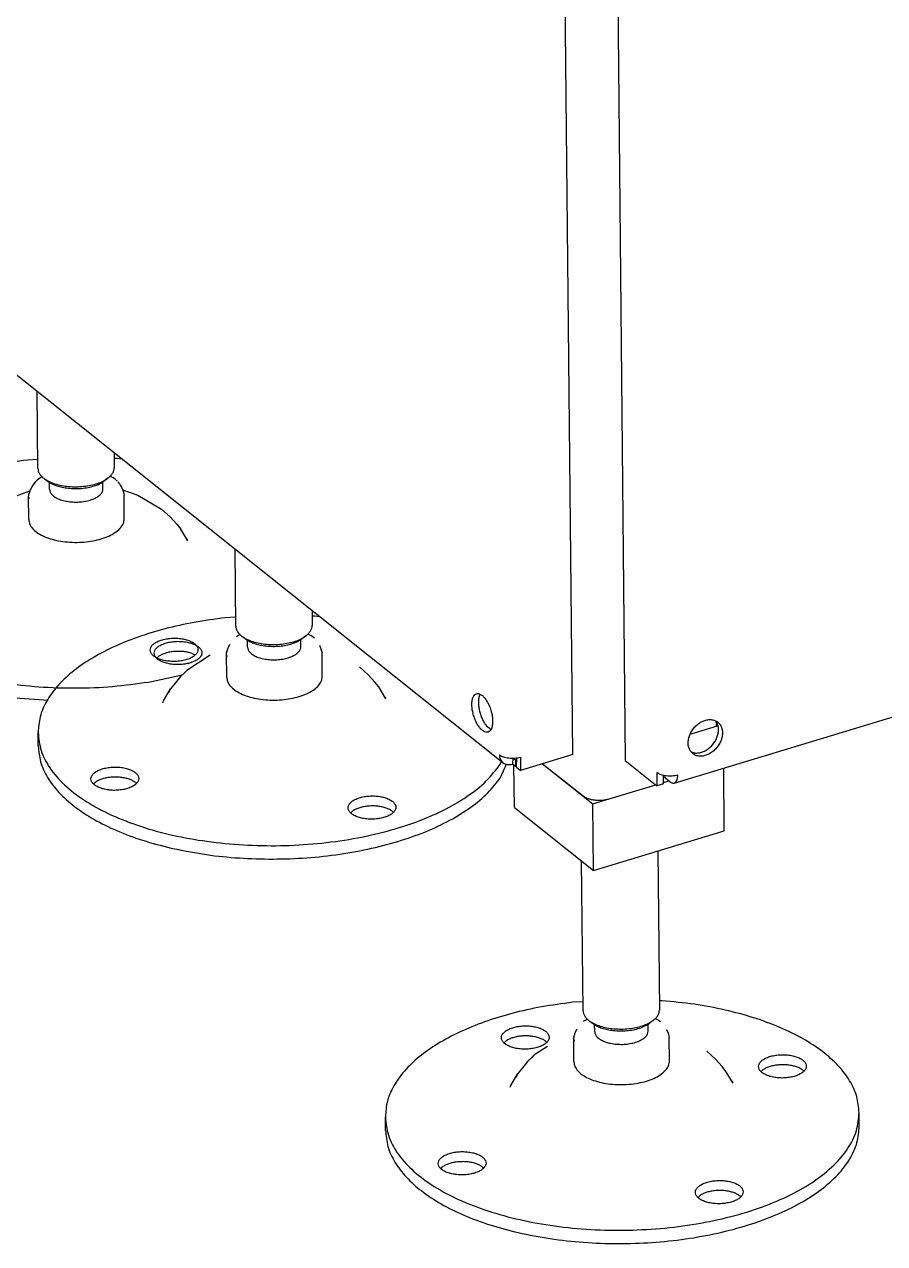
# Model space of a CAD drawing. Header units: millimetres. Extents: x -4653 to 8979, y -13943 to 4840.
# Drawn here: x 5122.1 to 5347.3, y -3174.5 to -2855.6 of the extents above; entities that cross this region are included whole.
import ezdxf

# ---------------------------------------------------------------- set-up
doc = ezdxf.new("R2010")
doc.units = ezdxf.units.MM

# ---------------------------------------------------------------- blocks, each defined once
blk = doc.blocks.new('MNT069000010000E_A_2_1_1_1__238', base_point=(5216.58, -3174.6))
at = {"color": 7, "linetype": 'Continuous'}
for p, q in [((5287.93, -3071.84), (5288.34, -3113.41)), ((5268.34, -3113.61), (5267.95, -3074.42)), ((5268.32, -3111.22), (5265.61, -3111.39)), ((5289.07, -3110.98), (5288.31, -3110.96)), ((5268.49, -3116.35), (5268.82, -3116.13)), ((5268.82, -3116.13), (5269.59, -3115.71)), ((5270.06, -3116.3), (5271.11, -3117.05)), ((5271.39, -3119.04), (5271.38, -3117.18)), ((5285.39, -3118.9), (5285.38, -3117.08)), ((5286.67, -3116.14), (5285.64, -3116.9)), ((5287.22, -3115.58), (5287.85, -3115.91)), ((5288, -3115.98), (5288.59, -3116.4)), ((5247.71, -3121.98), (5248.22, -3121.45)), ((5258.6, -3121.6), (5258.77, -3121.83)), ((5265.91, -3120.84), (5265.92, -3120.56)), ((5265.97, -3126.95), (5265.91, -3120.84)), ((5265.94, -3120.35), (5266.17, -3119.76)), ((5266.17, -3119.76), (5266.23, -3119.54)), ((5266.23, -3119.54), (5266.36, -3119.22)), ((5266.36, -3119.22), (5266.49, -3118.89)), ((5266.49, -3118.89), (5266.56, -3118.74)), ((5290.22, -3118.51), (5290.63, -3119.49)), ((5290.63, -3119.49), (5290.82, -3120.15)), ((5290.82, -3120.15), (5290.91, -3120.59)), ((5290.97, -3126.71), (5290.91, -3120.59)), ((5259.03, -3122.9), (5255.88, -3124.92)), ((5303, -3126.27), (5300.71, -3124.2)), ((5253.9, -3126.76), (5252.51, -3128.52)), ((5254.92, -3125.78), (5253.9, -3126.76)), ((5255.52, -3125.16), (5254.92, -3125.78)), ((5255.88, -3124.92), (5255.52, -3125.16)), ((5304.75, -3128.19), (5303, -3126.27)), ((5249.44, -3133.12), (5251.26, -3130.01)), ((5252.51, -3128.52), (5251.26, -3130.01)), ((5305.74, -3129.47), (5304.75, -3128.19)), ((5307.62, -3132.55), (5305.74, -3129.47)), ((5315, -3129.52), (5315.51, -3128.99)), ((5325.89, -3129.14), (5326.06, -3129.37)), ((5307.49, -3132.38), (5307.4, -3132.09)), ((5340.64, -3143.69), (5340.61, -3140.19)), ((5216.65, -3144.91), (5216.61, -3141.42)), ((5231.18, -3154.87), (5231.69, -3154.33)), ((5242.07, -3154.48), (5242.24, -3154.71)), ((5298.47, -3162.41), (5298.98, -3161.88)), ((5309.36, -3162.02), (5309.53, -3162.25))]:
    blk.add_line(p, q, dxfattribs=at)
for points in [[(5265.61, -3111.39), (5257.48, -3112.59), (5249.75, -3114.31), (5242.56, -3116.52), (5236.03, -3119.19), (5230.3, -3122.25), (5225.46, -3125.67), (5221.61, -3129.36), (5218.83, -3133.26), (5217.15, -3137.31), (5216.61, -3141.42)], [(5340.61, -3140.19), (5339.96, -3136), (5338.12, -3131.9), (5335.12, -3127.97), (5331.02, -3124.29), (5325.91, -3120.94), (5319.87, -3117.97), (5313.02, -3115.44), (5305.51, -3113.41), (5297.47, -3111.91), (5289.07, -3110.98)], [(5268.34, -3113.61), (5268.46, -3114.32), (5268.79, -3115.02), (5269.33, -3115.69), (5270.06, -3116.3)], [(5286.67, -3116.14), (5287.39, -3115.51), (5287.92, -3114.83), (5288.24, -3114.13), (5288.34, -3113.41)], [(5246.98, -3120.66), (5247.14, -3121.33), (5247.61, -3121.97), (5248.36, -3122.54), (5249.36, -3123.01), (5250.54, -3123.36), (5251.87, -3123.57), (5253.26, -3123.64), (5254.65, -3123.55), (5255.97, -3123.31), (5257.15, -3122.93), (5258.13, -3122.44), (5258.87, -3121.86), (5259.33, -3121.21), (5259.48, -3120.53), (5259.31, -3119.86), (5258.85, -3119.22), (5258.1, -3118.65), (5257.1, -3118.18), (5255.91, -3117.83), (5254.59, -3117.61), (5253.2, -3117.55), (5251.81, -3117.64), (5250.49, -3117.88), (5249.31, -3118.25), (5248.32, -3118.74), (5247.58, -3119.33), (5247.13, -3119.98), (5246.98, -3120.66)], [(5270.06, -3116.3), (5271.31, -3117.03), (5272.83, -3117.61), (5274.56, -3118.05), (5276.44, -3118.3), (5278.39, -3118.38), (5280.33, -3118.26), (5282.2, -3117.97), (5283.93, -3117.51), (5285.43, -3116.89), (5286.67, -3116.14)], [(5271.11, -3117.05), (5272.13, -3117.64), (5273.35, -3118.14), (5274.75, -3118.51), (5276.26, -3118.75)], [(5276.26, -3118.75), (5278.03, -3118.86), (5279.81, -3118.79), (5281.53, -3118.55), (5283.12, -3118.14), (5284.51, -3117.58), (5285.64, -3116.9)], [(5252.31, -3120.21), (5251.12, -3120.37), (5250.02, -3120.64), (5249.04, -3121), (5248.22, -3121.45)], [(5258.6, -3121.6), (5257.87, -3121.13), (5256.95, -3120.73), (5255.9, -3120.44), (5254.75, -3120.25), (5253.53, -3120.17), (5252.31, -3120.21)], [(5266.04, -3119.94), (5265.96, -3120.25), (5265.92, -3120.56)], [(5265.93, -3121.14), (5265.96, -3121.34), (5266, -3121.55)], [(5271.39, -3119.04), (5271.57, -3119.78), (5272.08, -3120.49), (5272.9, -3121.12), (5273.98, -3121.65), (5275.28, -3122.04), (5276.72, -3122.29)], [(5276.72, -3122.29), (5278.3, -3122.38), (5279.87, -3122.29), (5281.38, -3122.03), (5282.73, -3121.61), (5283.85, -3121.06), (5284.7, -3120.4), (5285.22, -3119.67), (5285.39, -3118.9)], [(5290.82, -3119.88), (5290.8, -3119.82), (5290.79, -3119.76)], [(5265.97, -3126.95), (5266.22, -3128.14), (5266.95, -3129.27), (5268.11, -3130.31), (5269.68, -3131.22), (5271.58, -3131.96), (5273.74, -3132.5), (5276.09, -3132.82), (5278.53, -3132.91), (5280.97, -3132.77), (5283.31, -3132.4), (5285.47, -3131.82), (5287.35, -3131.05), (5288.9, -3130.11), (5290.04, -3129.04), (5290.74, -3127.9), (5290.97, -3126.71)], [(5314.27, -3128.2), (5314.44, -3128.87), (5314.9, -3129.51), (5315.65, -3130.08), (5316.65, -3130.55), (5317.84, -3130.9), (5319.16, -3131.11), (5320.55, -3131.18), (5321.94, -3131.09), (5323.26, -3130.85), (5324.44, -3130.47), (5325.43, -3129.98), (5326.17, -3129.4), (5326.62, -3128.75), (5326.77, -3128.07), (5326.61, -3127.4), (5326.14, -3126.76), (5325.39, -3126.19), (5324.39, -3125.72), (5323.21, -3125.37), (5321.88, -3125.16), (5320.49, -3125.09), (5319.1, -3125.18), (5317.78, -3125.42), (5316.6, -3125.79), (5315.62, -3126.29), (5314.88, -3126.87), (5314.42, -3127.52), (5314.27, -3128.2)], [(5319.6, -3127.76), (5318.42, -3127.91), (5317.31, -3128.18), (5316.33, -3128.54), (5315.51, -3128.99)], [(5325.89, -3129.14), (5325.16, -3128.67), (5324.25, -3128.28), (5323.19, -3127.98), (5322.04, -3127.79), (5320.83, -3127.71), (5319.6, -3127.76)], [(5251.26, -3130.01), (5250.99, -3130.51), (5250.75, -3131.01)], [(5249.44, -3133.12), (5249.3, -3133.38), (5249.16, -3133.65)], [(5216.61, -3141.42), (5217.42, -3146.13), (5219.74, -3150.71), (5223.5, -3155.05), (5228.63, -3159.04), (5234.98, -3162.58), (5242.41, -3165.58), (5250.73, -3167.97), (5259.73, -3169.7), (5269.2, -3170.71), (5278.91, -3170.98), (5288.6, -3170.52), (5298.05, -3169.32), (5307.02, -3167.42), (5315.29, -3164.86), (5322.66, -3161.71), (5328.94, -3158.05), (5333.98, -3153.96), (5337.66, -3149.55), (5339.89, -3144.92), (5340.61, -3140.19)], [(5251.39, -3171.61), (5259.73, -3173.18), (5268.46, -3174.15), (5277.41, -3174.48), (5286.38, -3174.19), (5295.19, -3173.26), (5303.65, -3171.73), (5311.59, -3169.62), (5318.83, -3166.98), (5325.24, -3163.86), (5330.66, -3160.33), (5334.99, -3156.47), (5338.14, -3152.35), (5340.03, -3148.06), (5340.64, -3143.69)], [(5216.65, -3144.91), (5217.28, -3149.08), (5219.1, -3153.16), (5222.07, -3157.07), (5226.12, -3160.73), (5231.19, -3164.08), (5237.17, -3167.05), (5243.95, -3169.57), (5251.39, -3171.61)], [(5230.45, -3153.54), (5230.61, -3154.21), (5231.08, -3154.85), (5231.83, -3155.42), (5232.82, -3155.89), (5234.01, -3156.24), (5235.34, -3156.46), (5236.73, -3156.52), (5238.12, -3156.43), (5239.44, -3156.19), (5240.62, -3155.82), (5241.6, -3155.33), (5242.34, -3154.74), (5242.8, -3154.09), (5242.95, -3153.42), (5242.78, -3152.74), (5242.31, -3152.1), (5241.56, -3151.53), (5240.57, -3151.06), (5239.38, -3150.71), (5238.06, -3150.5), (5236.67, -3150.43), (5235.28, -3150.52), (5233.96, -3150.76), (5232.78, -3151.14), (5231.79, -3151.63), (5231.05, -3152.21), (5230.6, -3152.86), (5230.45, -3153.54)], [(5235.78, -3153.1), (5234.59, -3153.25), (5233.49, -3153.52), (5232.5, -3153.88), (5231.69, -3154.33)], [(5242.07, -3154.48), (5241.33, -3154.01), (5240.42, -3153.62), (5239.37, -3153.32), (5238.21, -3153.13), (5237, -3153.06), (5235.78, -3153.1)], [(5297.74, -3161.08), (5297.9, -3161.76), (5298.37, -3162.39), (5299.12, -3162.96), (5300.12, -3163.44), (5301.3, -3163.79), (5302.63, -3164), (5304.02, -3164.06), (5305.41, -3163.97), (5306.73, -3163.73), (5307.91, -3163.36), (5308.89, -3162.87), (5309.63, -3162.28), (5310.09, -3161.64), (5310.24, -3160.96), (5310.08, -3160.28), (5309.61, -3159.64), (5308.86, -3159.07), (5307.86, -3158.6), (5306.67, -3158.25), (5305.35, -3158.04), (5303.96, -3157.98), (5302.57, -3158.07), (5301.25, -3158.3), (5300.07, -3158.68), (5299.08, -3159.17), (5298.35, -3159.75), (5297.89, -3160.4), (5297.74, -3161.08)], [(5303.07, -3160.64), (5301.88, -3160.8), (5300.78, -3161.06), (5299.8, -3161.43), (5298.98, -3161.88)], [(5309.36, -3162.02), (5308.63, -3161.55), (5307.72, -3161.16), (5306.66, -3160.86), (5305.51, -3160.67), (5304.29, -3160.6), (5303.07, -3160.64)]]:
    blk.add_spline(points, degree=3, dxfattribs=at)
blk = doc.blocks.new('MNT069000010000E_A_2_1_1__239', base_point=(5125.7, -3074.03))
at = {"color": 7, "linetype": 'Continuous'}
for p, q in [((5177.46, -3013.04), (5177.26, -2992.88)), ((5197.42, -3008.93), (5197.46, -3012.84)), ((5177.43, -3010.65), (5174.72, -3010.82)), ((5198.18, -3010.41), (5197.43, -3010.39)), ((5199.47, -3010.57), (5198.18, -3010.41)), ((5177.61, -3015.78), (5177.94, -3015.56)), ((5177.94, -3015.56), (5178.7, -3015.14)), ((5179.18, -3015.73), (5180.23, -3016.48)), ((5195.79, -3015.57), (5194.76, -3016.33)), ((5196.34, -3015.01), (5196.97, -3015.34)), ((5197.12, -3015.41), (5197.77, -3015.88)), ((5197.77, -3015.88), (5198.08, -3016.16)), ((5175.06, -3019.78), (5175.29, -3019.19)), ((5175.29, -3019.19), (5175.35, -3018.97)), ((5175.35, -3018.97), (5175.47, -3018.65)), ((5175.47, -3018.65), (5175.61, -3018.32)), ((5175.61, -3018.32), (5175.93, -3017.74)), ((5180.51, -3018.47), (5180.49, -3016.61)), ((5194.51, -3018.33), (5194.49, -3016.51)), ((5199.34, -3017.94), (5199.75, -3018.92)), ((5199.75, -3018.92), (5199.94, -3019.58)), ((5199.94, -3019.58), (5200.03, -3020.02)), ((5156.92, -3021.32), (5157.34, -3020.88)), ((5170.76, -3020.64), (5164.63, -3024.59)), ((5166.07, -3020.16), (5166.76, -3020.53)), ((5175.03, -3020.27), (5175.04, -3019.98)), ((5175.09, -3026.38), (5175.03, -3020.27)), ((5200.09, -3026.14), (5200.03, -3020.02)), ((5164.03, -3025.21), (5163.01, -3026.19)), ((5164.63, -3024.59), (5164.03, -3025.21)), ((5212.11, -3025.7), (5209.83, -3023.63)), ((5213.86, -3027.62), (5212.11, -3025.7)), ((5161.62, -3027.95), (5160.37, -3029.44)), ((5163.01, -3026.19), (5161.62, -3027.95)), ((5214.86, -3028.9), (5213.86, -3027.62)), ((5216.74, -3031.98), (5214.86, -3028.9)), ((5158.56, -3032.55), (5160.37, -3029.44)), ((5216.52, -3031.52), (5216.61, -3031.81)), ((5125.76, -3044.34), (5125.73, -3040.85)), ((5246.73, -3049.06), (5247.01, -3048.43)), ((5246.76, -3052.56), (5248.32, -3049.11)), ((5140.3, -3054.29), (5140.8, -3053.76)), ((5151.19, -3053.91), (5151.36, -3054.14)), ((5207.59, -3061.84), (5208.1, -3061.31)), ((5218.48, -3061.45), (5218.65, -3061.68))]:
    blk.add_line(p, q, dxfattribs=at)
for points in [[(5174.72, -3010.82), (5166.6, -3012.02), (5158.87, -3013.74), (5151.67, -3015.95), (5145.15, -3018.62), (5139.42, -3021.68), (5134.58, -3025.09), (5130.73, -3028.79), (5127.94, -3032.69), (5126.26, -3036.74), (5125.73, -3040.85)], [(5177.46, -3013.04), (5177.57, -3013.75), (5177.91, -3014.45), (5178.44, -3015.12), (5179.18, -3015.73)], [(5195.79, -3015.57), (5196.51, -3014.94), (5197.04, -3014.26), (5197.35, -3013.56), (5197.46, -3012.84)], [(5179.18, -3015.73), (5180.43, -3016.46), (5181.95, -3017.04), (5183.68, -3017.48), (5185.56, -3017.73), (5187.51, -3017.81), (5189.45, -3017.69), (5191.32, -3017.4), (5193.04, -3016.94), (5194.55, -3016.32), (5195.79, -3015.57)], [(5185.38, -3018.18), (5187.15, -3018.29), (5188.93, -3018.22), (5190.65, -3017.98), (5192.23, -3017.57), (5193.62, -3017.01), (5194.76, -3016.33)], [(5197.89, -3015.99), (5197.83, -3015.93), (5197.77, -3015.88)], [(5156.1, -3020.08), (5156.26, -3020.76), (5156.73, -3021.4), (5157.48, -3021.97), (5158.47, -3022.44), (5159.66, -3022.79), (5160.98, -3023), (5162.38, -3023.07), (5163.77, -3022.98), (5165.08, -3022.74), (5166.27, -3022.36), (5167.25, -3021.87), (5167.99, -3021.29), (5168.45, -3020.64), (5168.6, -3019.96), (5168.43, -3019.29), (5167.96, -3018.65), (5167.21, -3018.08), (5166.22, -3017.61), (5165.03, -3017.26), (5163.71, -3017.04), (5162.32, -3016.98), (5160.93, -3017.07), (5159.61, -3017.31), (5158.43, -3017.68), (5157.44, -3018.17), (5156.7, -3018.76), (5156.25, -3019.41), (5156.1, -3020.08)], [(5166.07, -3020.16), (5165.02, -3019.87), (5163.86, -3019.68), (5162.65, -3019.6), (5161.43, -3019.64)], [(5175.16, -3019.37), (5175.08, -3019.68), (5175.04, -3019.98)], [(5180.23, -3016.48), (5181.24, -3017.07), (5182.47, -3017.57), (5183.87, -3017.94), (5185.38, -3018.18)], [(5180.51, -3018.47), (5180.69, -3019.21), (5181.2, -3019.92), (5182.01, -3020.55), (5183.1, -3021.08), (5184.39, -3021.47), (5185.84, -3021.72)], [(5185.84, -3021.72), (5187.41, -3021.81), (5188.99, -3021.72), (5190.49, -3021.46), (5191.84, -3021.04), (5192.97, -3020.49), (5193.82, -3019.83), (5194.34, -3019.1), (5194.51, -3018.33)], [(5199.93, -3019.31), (5199.92, -3019.25), (5199.9, -3019.19)], [(5161.43, -3019.64), (5160.24, -3019.8), (5159.13, -3020.07), (5158.15, -3020.43), (5157.34, -3020.88)], [(5175.05, -3020.57), (5175.08, -3020.77), (5175.12, -3020.98)], [(5175.09, -3026.38), (5175.34, -3027.57), (5176.06, -3028.7), (5177.23, -3029.74), (5178.79, -3030.65), (5180.69, -3031.39), (5182.86, -3031.93), (5185.21, -3032.25), (5187.65, -3032.34), (5190.09, -3032.2), (5192.43, -3031.83), (5194.58, -3031.25), (5196.47, -3030.48), (5198.01, -3029.54), (5199.16, -3028.47), (5199.86, -3027.33), (5200.09, -3026.14)], [(5160.37, -3029.44), (5160.1, -3029.94), (5159.87, -3030.44)], [(5158.56, -3032.55), (5158.41, -3032.81), (5158.28, -3033.08)], [(5125.73, -3040.85), (5126.54, -3045.56), (5128.85, -3050.13), (5132.61, -3054.47), (5137.72, -3058.45), (5144.06, -3061.99), (5151.48, -3064.99), (5159.78, -3067.39), (5168.77, -3069.11), (5178.23, -3070.13), (5187.92, -3070.42), (5197.61, -3069.96), (5207.05, -3068.77), (5216.02, -3066.88), (5224.29, -3064.33), (5231.67, -3061.2), (5237.96, -3057.54), (5243.02, -3053.47), (5246.73, -3049.06)], [(5125.76, -3044.34), (5126.4, -3048.51), (5128.22, -3052.59), (5131.19, -3056.5), (5135.24, -3060.16), (5140.31, -3063.51), (5146.29, -3066.48), (5153.06, -3069), (5160.51, -3071.04)], [(5139.56, -3052.97), (5139.73, -3053.64), (5140.2, -3054.28), (5140.95, -3054.85), (5141.94, -3055.32), (5143.13, -3055.67), (5144.45, -3055.89), (5145.84, -3055.95), (5147.23, -3055.86), (5148.55, -3055.62), (5149.73, -3055.25), (5150.72, -3054.76), (5151.46, -3054.17), (5151.91, -3053.52), (5152.06, -3052.85), (5151.9, -3052.17), (5151.43, -3051.53), (5150.68, -3050.96), (5149.69, -3050.49), (5148.5, -3050.14), (5147.18, -3049.93), (5145.78, -3049.86), (5144.39, -3049.95), (5143.08, -3050.19), (5141.89, -3050.57), (5140.91, -3051.06), (5140.17, -3051.64), (5139.71, -3052.29), (5139.56, -3052.97)], [(5144.89, -3052.53), (5143.71, -3052.68), (5142.6, -3052.95), (5141.62, -3053.31), (5140.8, -3053.76)], [(5151.19, -3053.91), (5150.45, -3053.44), (5149.54, -3053.05), (5148.49, -3052.75), (5147.33, -3052.56), (5146.12, -3052.49), (5144.89, -3052.53)], [(5160.51, -3071.04), (5168.71, -3072.59), (5177.3, -3073.56), (5186.11, -3073.91), (5194.94, -3073.65), (5203.63, -3072.79), (5212, -3071.33), (5219.88, -3069.3), (5227.1, -3066.76), (5233.52, -3063.75), (5239, -3060.33), (5243.45, -3056.58), (5246.76, -3052.56)], [(5206.86, -3060.51), (5207.02, -3061.19), (5207.49, -3061.82), (5208.24, -3062.39), (5209.23, -3062.87), (5210.42, -3063.22), (5211.75, -3063.43), (5213.14, -3063.49), (5214.53, -3063.4), (5215.85, -3063.16), (5217.03, -3062.79), (5218.01, -3062.3), (5218.75, -3061.71), (5219.21, -3061.06), (5219.36, -3060.39), (5219.19, -3059.71), (5218.72, -3059.07), (5217.97, -3058.5), (5216.98, -3058.03), (5215.79, -3057.68), (5214.47, -3057.47), (5213.08, -3057.41), (5211.69, -3057.5), (5210.37, -3057.73), (5209.19, -3058.11), (5208.2, -3058.6), (5207.46, -3059.18), (5207.01, -3059.83), (5206.86, -3060.51)], [(5212.19, -3060.07), (5211, -3060.22), (5209.9, -3060.49), (5208.91, -3060.86), (5208.1, -3061.31)], [(5218.48, -3061.45), (5217.74, -3060.98), (5216.83, -3060.59), (5215.78, -3060.29), (5214.62, -3060.1), (5213.41, -3060.03), (5212.19, -3060.07)]]:
    blk.add_spline(points, degree=3, dxfattribs=at)
blk = doc.blocks.new('LAMIERA_Fe_Sp_2_SV_1512x872__304', base_point=(5272.15, -3054.73))
at = {"color": 7, "linetype": 'Continuous'}
for p, q in [((5272.57, -2356.34), (5279.39, -3048.13)), ((5292.23, -3054.03), (6551.31, -2673.38)), ((5303.33, -3038.2), (5302.88, -3037.76)), ((5296.42, -3041.24), (5303.55, -3039.08)), ((5279.39, -3048.13), (5287.68, -3054.73)), ((5287.65, -3051.24), (5287.68, -3054.73)), ((5289.39, -3054.22), (5287.68, -3054.73)), ((5289.39, -3054.22), (5289.37, -3051.94)), ((5291.1, -3053.7), (5289.37, -3052.32))]:
    blk.add_line(p, q, dxfattribs=at)
for points in [[(5297.07, -3046.34), (5297.9, -3046.81), (5298.87, -3047.01), (5299.93, -3046.93), (5301.01, -3046.58), (5302.06, -3045.98), (5303, -3045.16), (5303.79, -3044.17), (5304.37, -3043.07), (5304.73, -3041.92), (5304.83, -3040.78), (5304.66, -3039.74), (5304.25, -3038.83), (5303.61, -3038.13), (5302.78, -3037.66), (5301.8, -3037.46), (5300.74, -3037.53), (5299.66, -3037.88), (5298.62, -3038.49), (5297.68, -3039.31), (5296.89, -3040.3), (5296.3, -3041.4), (5295.95, -3042.55), (5295.85, -3043.68), (5296.01, -3044.73), (5296.41, -3045.6), (5297.07, -3046.34)], [(5302.14, -3044.15), (5302.84, -3043.21), (5303.37, -3042.17), (5303.69, -3041.11), (5303.79, -3040.05), (5303.67, -3039.06), (5303.33, -3038.2)], [(5296.54, -3045.84), (5297.39, -3046.13), (5298.35, -3046.18), (5299.35, -3045.99), (5300.34, -3045.58), (5301.29, -3044.95), (5302.14, -3044.15)], [(5287.65, -3051.24), (5288.12, -3051.54), (5288.7, -3051.79), (5289.37, -3051.98), (5290.11, -3052.1), (5290.89, -3052.15), (5291.67, -3052.13), (5292.43, -3052.03), (5293.14, -3051.86)], [(5291.1, -3053.7), (5291.4, -3053.9), (5291.69, -3054.02), (5291.97, -3054.07), (5292.23, -3054.03)], [(5292.23, -3054.03), (5292.61, -3053.79), (5292.91, -3053.32), (5293.08, -3052.67), (5293.14, -3051.86)]]:
    blk.add_spline(points, degree=3, dxfattribs=at)
blk = doc.blocks.new('CARTE_FRONTALE_SOTTO_PORTELLO_APRIBILE__305', base_point=(5272.15, -3054.73))
blk.add_blockref('LAMIERA_Fe_Sp_2_SV_1512x872__304', (5272.15, -3054.73))
blk = doc.blocks.new('LAMIERA_Fe_Sp_2_SV_872x329__306', base_point=(5089, -3050.73))
at = {"color": 7, "linetype": 'Continuous'}
for p, q in [((5265.66, -3046.6), (5258.84, -2354.8)), ((5247.38, -3048.72), (5097.68, -2929.51)), ((5241.21, -3031.23), (5241.48, -3030.87)), ((5244.17, -3040), (5243.12, -3039.16)), ((5249.95, -3047.55), (5249.9, -3049.08)), ((5250.1, -3047.5), (5250.66, -3047.95)), ((5250.66, -3047.95), (5250.92, -3047.88)), ((5250.66, -3047.95), (5250.68, -3049.7)), ((5250.94, -3049.91), (5250.99, -3047.47)), ((5251.94, -3047.24), (5251.97, -3050.73)), ((5265.66, -3046.6), (5251.97, -3050.73)), ((5250.68, -3049.7), (5249.9, -3049.08)), ((5250.94, -3049.62), (5250.68, -3049.7)), ((5250.94, -3049.91), (5251.97, -3050.73))]:
    blk.add_line(p, q, dxfattribs=at)
for points in [[(5243.49, -3040.72), (5243.99, -3040.41), (5244.36, -3039.83), (5244.6, -3039), (5244.69, -3037.99), (5244.62, -3036.84), (5244.39, -3035.62), (5244.03, -3034.41), (5243.54, -3033.27), (5242.96, -3032.28), (5242.33, -3031.48), (5241.67, -3030.93), (5241.04, -3030.65), (5240.45, -3030.67), (5239.96, -3030.98), (5239.58, -3031.56), (5239.34, -3032.38), (5239.25, -3033.4), (5239.32, -3034.55), (5239.55, -3035.76), (5239.91, -3036.98), (5240.4, -3038.11), (5240.98, -3039.11), (5241.61, -3039.91), (5242.27, -3040.46), (5242.91, -3040.73), (5243.49, -3040.72)], [(5241.21, -3031.23), (5241.02, -3032.04), (5240.96, -3033.01), (5241.04, -3034.08), (5241.25, -3035.21), (5241.58, -3036.34), (5242.02, -3037.41)], [(5242.02, -3037.41), (5242.54, -3038.37), (5243.12, -3039.16)], [(5246.45, -3046.62), (5246.92, -3046.93), (5247.5, -3047.18), (5248.17, -3047.37), (5248.91, -3047.49), (5249.69, -3047.54), (5250.47, -3047.51), (5251.23, -3047.41), (5251.94, -3047.24)], [(5246.45, -3046.62), (5246.51, -3047.25), (5246.69, -3047.82), (5246.99, -3048.32), (5247.38, -3048.72)], [(5247.38, -3048.72), (5247.91, -3049.03), (5248.53, -3049.2), (5249.2, -3049.22), (5249.9, -3049.08)]]:
    blk.add_spline(points, degree=3, dxfattribs=at)
blk = doc.blocks.new('CARTER_DX_AI_LATI_DEL_TRASPORTO__307', base_point=(5089, -3050.73))
blk.add_blockref('LAMIERA_Fe_Sp_2_SV_872x329__306', (5089, -3050.73))
blk = doc.blocks.new('TUB_RE_Fe_40x40x3_L_1420__310', base_point=(5303.5, -3039.09))
at = {"color": 7, "linetype": 'Continuous'}
blk.add_line((5303.5, -3038.88), (5303.5, -3039.09), dxfattribs=at)
blk = doc.blocks.new('TUB_RE_Fe_40x40x3_L_802_2__311', base_point=(5257.77, -3058.55))
at = {"color": 7, "linetype": 'Continuous'}
for p, q in [((5303.17, -3038.05), (5303.18, -3039.19)), ((5257.77, -3048.98), (5268.34, -3057.39)), ((5275.2, -3058.16), (5287.37, -3054.48)), ((5289.39, -3053.87), (5290.79, -3053.45))]:
    blk.add_line(p, q, dxfattribs=at)
blk.add_spline([(5268.34, -3057.39), (5268.92, -3057.77), (5269.65, -3058.08), (5270.5, -3058.32), (5271.42, -3058.47), (5272.39, -3058.53), (5273.37, -3058.5), (5274.32, -3058.37), (5275.2, -3058.16)], degree=3, dxfattribs=at)
blk = doc.blocks.new('TRAF_TO_Fe_40x20_L_40__312', base_point=(5250.27, -3076.92))
at = {"color": 7, "linetype": 'Continuous'}
for p, q in [((5250.38, -3060.42), (5250.27, -3049.38)), ((5257.77, -3048.98), (5270.93, -3059.46)), ((5305.31, -3066.58), (5305.15, -3050.13)), ((5275.2, -3058.16), (5287.37, -3054.48)), ((5289.39, -3053.87), (5290.79, -3053.45)), ((5250.38, -3060.42), (5271.1, -3076.92)), ((5270.93, -3059.46), (5275.2, -3058.16)), ((5271.1, -3076.92), (5270.93, -3059.46)), ((5271.1, -3076.92), (5305.31, -3066.58))]:
    blk.add_line(p, q, dxfattribs=at)
blk = doc.blocks.new('TELAIO_SOST_CABIN__ESTRAZ__TAPP_TRASP___313', base_point=(5250.27, -3076.92))
for name, p in [('TUB_RE_Fe_40x40x3_L_802_2__311', (5257.77, -3058.55)), ('TUB_RE_Fe_40x40x3_L_1420__310', (5303.5, -3039.09)), ('TRAF_TO_Fe_40x20_L_40__312', (5250.27, -3076.92))]:
    blk.add_blockref(name, p)
blk = doc.blocks.new('ASSIEME_CABINA_GS4_SINT_DX__328', base_point=(4445.98, -3076.92))
for name, p in [('CARTE_FRONTALE_SOTTO_PORTELLO_APRIBILE__305', (5272.15, -3054.73)), ('CARTER_DX_AI_LATI_DEL_TRASPORTO__307', (5089, -3050.73)), ('TELAIO_SOST_CABIN__ESTRAZ__TAPP_TRASP___313', (5250.27, -3076.92))]:
    blk.add_blockref(name, p)
blk = doc.blocks.new('FIT_GR_CABINA_GS4_SINT_SX_130047_MAURI__329', base_point=(4445.98, -3076.92))
blk.add_blockref('ASSIEME_CABINA_GS4_SINT_DX__328', (4445.98, -3076.92))
blk = doc.blocks.new('MNT069000010000E_A_2_1_1__385', base_point=(5125.7, -3074.03))
at = {"color": 7, "linetype": 'Continuous'}
for p, q in [((5177.46, -3013.04), (5177.26, -2992.88)), ((5197.42, -3008.93), (5197.46, -3012.84)), ((5177.43, -3010.65), (5174.72, -3010.82)), ((5198.18, -3010.41), (5197.43, -3010.39)), ((5199.47, -3010.57), (5198.18, -3010.41)), ((5177.61, -3015.78), (5177.94, -3015.56)), ((5177.94, -3015.56), (5178.7, -3015.14)), ((5179.18, -3015.73), (5180.23, -3016.48)), ((5195.79, -3015.57), (5194.76, -3016.33)), ((5196.34, -3015.01), (5196.97, -3015.34)), ((5197.12, -3015.41), (5197.77, -3015.88)), ((5197.77, -3015.88), (5198.08, -3016.16)), ((5175.06, -3019.78), (5175.29, -3019.19)), ((5175.29, -3019.19), (5175.35, -3018.97)), ((5175.35, -3018.97), (5175.47, -3018.65)), ((5175.47, -3018.65), (5175.61, -3018.32)), ((5175.61, -3018.32), (5175.68, -3018.17)), ((5180.51, -3018.47), (5180.49, -3016.61)), ((5194.51, -3018.33), (5194.49, -3016.51)), ((5199.34, -3017.94), (5199.75, -3018.92)), ((5199.75, -3018.92), (5199.94, -3019.58)), ((5199.94, -3019.58), (5200.03, -3020.02)), ((5156.92, -3021.32), (5157.34, -3020.88)), ((5170.76, -3020.64), (5164.63, -3024.59)), ((5166.07, -3020.16), (5166.76, -3020.53)), ((5175.03, -3020.27), (5175.04, -3019.98)), ((5175.09, -3026.38), (5175.03, -3020.27)), ((5200.09, -3026.14), (5200.03, -3020.02)), ((5164.03, -3025.21), (5163.01, -3026.19)), ((5164.63, -3024.59), (5164.03, -3025.21)), ((5212.11, -3025.7), (5209.83, -3023.63)), ((5213.86, -3027.62), (5212.11, -3025.7)), ((5161.62, -3027.95), (5160.37, -3029.44)), ((5163.01, -3026.19), (5161.62, -3027.95)), ((5214.86, -3028.9), (5213.86, -3027.62)), ((5216.74, -3031.98), (5214.86, -3028.9)), ((5158.56, -3032.55), (5160.37, -3029.44)), ((5216.61, -3031.81), (5216.52, -3031.52)), ((5125.76, -3044.34), (5125.73, -3040.85)), ((5246.73, -3049.06), (5247.01, -3048.43)), ((5246.76, -3052.56), (5248.32, -3049.11)), ((5140.3, -3054.29), (5140.8, -3053.76)), ((5151.19, -3053.91), (5151.36, -3054.14)), ((5207.59, -3061.84), (5208.1, -3061.31)), ((5218.48, -3061.45), (5218.65, -3061.68))]:
    blk.add_line(p, q, dxfattribs=at)
for points in [[(5174.72, -3010.82), (5166.6, -3012.02), (5158.87, -3013.74), (5151.67, -3015.95), (5145.15, -3018.62), (5139.42, -3021.68), (5134.58, -3025.09), (5130.73, -3028.79), (5127.94, -3032.69), (5126.26, -3036.74), (5125.73, -3040.85)], [(5177.46, -3013.04), (5177.57, -3013.75), (5177.91, -3014.45), (5178.44, -3015.12), (5179.18, -3015.73)], [(5195.79, -3015.57), (5196.51, -3014.94), (5197.04, -3014.26), (5197.35, -3013.56), (5197.46, -3012.84)], [(5179.18, -3015.73), (5180.43, -3016.46), (5181.95, -3017.04), (5183.68, -3017.48), (5185.56, -3017.73), (5187.51, -3017.81), (5189.45, -3017.69), (5191.32, -3017.4), (5193.04, -3016.94), (5194.55, -3016.32), (5195.79, -3015.57)], [(5185.38, -3018.18), (5187.15, -3018.29), (5188.93, -3018.22), (5190.65, -3017.98), (5192.23, -3017.57), (5193.62, -3017.01), (5194.76, -3016.33)], [(5197.89, -3015.99), (5197.83, -3015.93), (5197.77, -3015.88)], [(5156.1, -3020.08), (5156.26, -3020.76), (5156.73, -3021.4), (5157.48, -3021.97), (5158.47, -3022.44), (5159.66, -3022.79), (5160.98, -3023), (5162.38, -3023.07), (5163.77, -3022.98), (5165.08, -3022.74), (5166.27, -3022.36), (5167.25, -3021.87), (5167.99, -3021.29), (5168.45, -3020.64), (5168.6, -3019.96), (5168.43, -3019.29), (5167.96, -3018.65), (5167.21, -3018.08), (5166.22, -3017.61), (5165.03, -3017.26), (5163.71, -3017.04), (5162.32, -3016.98), (5160.93, -3017.07), (5159.61, -3017.31), (5158.43, -3017.68), (5157.44, -3018.17), (5156.7, -3018.76), (5156.25, -3019.41), (5156.1, -3020.08)], [(5166.07, -3020.16), (5165.02, -3019.87), (5163.86, -3019.68), (5162.65, -3019.6), (5161.43, -3019.64)], [(5175.16, -3019.37), (5175.08, -3019.68), (5175.04, -3019.98)], [(5180.23, -3016.48), (5181.24, -3017.07), (5182.47, -3017.57), (5183.87, -3017.94), (5185.38, -3018.18)], [(5180.51, -3018.47), (5180.69, -3019.21), (5181.2, -3019.92), (5182.01, -3020.55), (5183.1, -3021.08), (5184.39, -3021.47), (5185.84, -3021.72)], [(5185.84, -3021.72), (5187.41, -3021.81), (5188.99, -3021.72), (5190.49, -3021.46), (5191.84, -3021.04), (5192.97, -3020.49), (5193.82, -3019.83), (5194.34, -3019.1), (5194.51, -3018.33)], [(5199.93, -3019.31), (5199.92, -3019.25), (5199.9, -3019.19)], [(5161.43, -3019.64), (5160.24, -3019.8), (5159.13, -3020.07), (5158.15, -3020.43), (5157.34, -3020.88)], [(5175.05, -3020.57), (5175.08, -3020.77), (5175.12, -3020.98)], [(5175.09, -3026.38), (5175.34, -3027.57), (5176.06, -3028.7), (5177.23, -3029.74), (5178.79, -3030.65), (5180.69, -3031.39), (5182.86, -3031.93), (5185.21, -3032.25), (5187.65, -3032.34), (5190.09, -3032.2), (5192.43, -3031.83), (5194.58, -3031.25), (5196.47, -3030.48), (5198.01, -3029.54), (5199.16, -3028.47), (5199.86, -3027.33), (5200.09, -3026.14)], [(5160.37, -3029.44), (5160.1, -3029.94), (5159.87, -3030.44)], [(5158.56, -3032.55), (5158.41, -3032.81), (5158.28, -3033.08)], [(5125.73, -3040.85), (5126.54, -3045.56), (5128.85, -3050.13), (5132.61, -3054.47), (5137.72, -3058.45), (5144.06, -3061.99), (5151.48, -3064.99), (5159.78, -3067.39), (5168.77, -3069.11), (5178.23, -3070.13), (5187.92, -3070.42), (5197.61, -3069.96), (5207.05, -3068.77), (5216.02, -3066.88), (5224.29, -3064.33), (5231.67, -3061.2), (5237.96, -3057.54), (5243.02, -3053.47), (5246.73, -3049.06)], [(5125.76, -3044.34), (5126.4, -3048.51), (5128.22, -3052.59), (5131.19, -3056.5), (5135.24, -3060.16), (5140.31, -3063.51), (5146.29, -3066.48), (5153.06, -3069), (5160.51, -3071.04)], [(5139.56, -3052.97), (5139.73, -3053.64), (5140.2, -3054.28), (5140.95, -3054.85), (5141.94, -3055.32), (5143.13, -3055.67), (5144.45, -3055.89), (5145.84, -3055.95), (5147.23, -3055.86), (5148.55, -3055.62), (5149.73, -3055.25), (5150.72, -3054.76), (5151.46, -3054.17), (5151.91, -3053.52), (5152.06, -3052.85), (5151.9, -3052.17), (5151.43, -3051.53), (5150.68, -3050.96), (5149.69, -3050.49), (5148.5, -3050.14), (5147.18, -3049.93), (5145.78, -3049.86), (5144.39, -3049.95), (5143.08, -3050.19), (5141.89, -3050.57), (5140.91, -3051.06), (5140.17, -3051.64), (5139.71, -3052.29), (5139.56, -3052.97)], [(5144.89, -3052.53), (5143.71, -3052.68), (5142.6, -3052.95), (5141.62, -3053.31), (5140.8, -3053.76)], [(5151.19, -3053.91), (5150.45, -3053.44), (5149.54, -3053.05), (5148.49, -3052.75), (5147.33, -3052.56), (5146.12, -3052.49), (5144.89, -3052.53)], [(5160.51, -3071.04), (5168.71, -3072.59), (5177.3, -3073.56), (5186.11, -3073.91), (5194.94, -3073.65), (5203.63, -3072.79), (5212, -3071.33), (5219.88, -3069.3), (5227.1, -3066.76), (5233.52, -3063.75), (5239, -3060.33), (5243.45, -3056.58), (5246.76, -3052.56)], [(5206.86, -3060.51), (5207.02, -3061.19), (5207.49, -3061.82), (5208.24, -3062.39), (5209.23, -3062.87), (5210.42, -3063.22), (5211.75, -3063.43), (5213.14, -3063.49), (5214.53, -3063.4), (5215.85, -3063.16), (5217.03, -3062.79), (5218.01, -3062.3), (5218.75, -3061.71), (5219.21, -3061.06), (5219.36, -3060.39), (5219.19, -3059.71), (5218.72, -3059.07), (5217.97, -3058.5), (5216.98, -3058.03), (5215.79, -3057.68), (5214.47, -3057.47), (5213.08, -3057.41), (5211.69, -3057.5), (5210.37, -3057.73), (5209.19, -3058.11), (5208.2, -3058.6), (5207.46, -3059.18), (5207.01, -3059.83), (5206.86, -3060.51)], [(5212.19, -3060.07), (5211, -3060.22), (5209.9, -3060.49), (5208.91, -3060.86), (5208.1, -3061.31)], [(5218.48, -3061.45), (5217.74, -3060.98), (5216.83, -3060.59), (5215.78, -3060.29), (5214.62, -3060.1), (5213.41, -3060.03), (5212.19, -3060.07)]]:
    blk.add_spline(points, degree=3, dxfattribs=at)
blk = doc.blocks.new('MNT069000010000E_A_2_2_2__386', base_point=(5073.91, -3032.39))
at = {"color": 7, "linetype": 'Continuous'}
for p, q in [((5125.66, -2971.79), (5125.46, -2951.63)), ((5145.62, -2967.68), (5145.66, -2971.59)), ((5125.64, -2969.4), (5122.93, -2969.57)), ((5146.39, -2969.16), (5145.64, -2969.14)), ((5147.68, -2969.32), (5146.39, -2969.16)), ((5125.48, -2974.81), (5124.93, -2975.38)), ((5125.81, -2974.53), (5125.48, -2974.81)), ((5126.17, -2974.29), (5125.81, -2974.53)), ((5126.91, -2973.89), (5126.17, -2974.29)), ((5127.38, -2974.48), (5128.43, -2975.23)), ((5143.99, -2974.32), (5142.96, -2975.08)), ((5145.17, -2974.09), (5144.54, -2973.76)), ((5145.98, -2974.63), (5145.32, -2974.16)), ((5145.98, -2974.63), (5146.28, -2974.91)), ((5146.28, -2974.91), (5146.4, -2975.04)), ((5120.77, -2978.67), (5123.6, -2977.59)), ((5123.49, -2977.94), (5123.26, -2978.53)), ((5123.55, -2977.72), (5123.49, -2977.94)), ((5123.68, -2977.4), (5123.55, -2977.72)), ((5123.81, -2977.07), (5123.68, -2977.4)), ((5124.36, -2976.1), (5123.81, -2977.07)), ((5124.93, -2975.38), (5124.36, -2976.1)), ((5128.71, -2977.22), (5128.7, -2975.36)), ((5142.71, -2977.08), (5142.7, -2975.26)), ((5146.6, -2975.31), (5146.99, -2975.81)), ((5146.99, -2975.81), (5147.1, -2975.96)), ((5147.1, -2975.96), (5147.21, -2976.13)), ((5147.21, -2976.13), (5147.47, -2976.56)), ((5147.47, -2976.56), (5147.54, -2976.69)), ((5147.54, -2976.69), (5147.95, -2977.67)), ((5147.85, -2977.39), (5151.83, -2978.74)), ((5147.95, -2977.67), (5148.14, -2978.33)), ((5105.03, -2980.16), (5105.54, -2979.63)), ((5112.84, -2983.34), (5118.96, -2979.39)), ((5115.92, -2979.78), (5116.09, -2980.01)), ((5118.96, -2979.39), (5120.77, -2978.67)), ((5123.24, -2978.73), (5123.23, -2979.02)), ((5123.29, -2985.13), (5123.23, -2979.02)), ((5148.14, -2978.33), (5148.23, -2978.77)), ((5148.29, -2984.89), (5148.23, -2978.77)), ((5151.83, -2978.74), (5158.04, -2982.38)), ((5111.22, -2984.94), (5112.24, -2983.96)), ((5112.24, -2983.96), (5112.84, -2983.34)), ((5158.04, -2982.38), (5160.32, -2984.45)), ((5160.32, -2984.45), (5162.07, -2986.37)), ((5108.58, -2988.19), (5109.83, -2986.7)), ((5109.83, -2986.7), (5111.22, -2984.94)), ((5162.07, -2986.37), (5163.07, -2987.65)), ((5164.94, -2990.73), (5163.07, -2987.65)), ((5106.76, -2991.3), (5108.58, -2988.19)), ((5164.72, -2990.27), (5164.57, -2990.12)), ((5164.81, -2990.56), (5164.72, -2990.27)), ((5164.94, -2990.73), (5164.81, -2990.56)), ((5073.97, -3003.09), (5073.93, -2999.6)), ((5088.5, -3013.04), (5089.01, -3012.51)), ((5099.39, -3012.66), (5099.56, -3012.89)), ((5154.64, -3027.62), (5163.5, -3025.72)), ((5119.74, -3031.73), (5128.37, -3032.39))]:
    blk.add_line(p, q, dxfattribs=at)
for points in [[(5122.93, -2969.57), (5114.8, -2970.77), (5107.07, -2972.49), (5099.88, -2974.7), (5093.35, -2977.37), (5087.62, -2980.43), (5082.78, -2983.84), (5078.93, -2987.54), (5076.15, -2991.44), (5074.47, -2995.49), (5073.93, -2999.6)], [(5143.99, -2974.32), (5144.71, -2973.69), (5145.24, -2973.01), (5145.56, -2972.31), (5145.66, -2971.59)], [(5125.66, -2971.79), (5125.78, -2972.5), (5126.11, -2973.2), (5126.65, -2973.87), (5127.38, -2974.48)], [(5127.38, -2974.48), (5128.63, -2975.21), (5130.15, -2975.79), (5131.89, -2976.23), (5133.76, -2976.48), (5135.71, -2976.56), (5137.65, -2976.44), (5139.52, -2976.15), (5141.25, -2975.69), (5142.75, -2975.07), (5143.99, -2974.32)], [(5146.09, -2974.74), (5146.04, -2974.68), (5145.98, -2974.63)], [(5104.3, -2978.83), (5104.46, -2979.51), (5104.93, -2980.15), (5105.68, -2980.72), (5106.68, -2981.19), (5107.86, -2981.54), (5109.19, -2981.75), (5110.58, -2981.82), (5111.97, -2981.73), (5113.29, -2981.49), (5114.47, -2981.11), (5115.45, -2980.62), (5116.19, -2980.04), (5116.65, -2979.39), (5116.8, -2978.71), (5116.64, -2978.04), (5116.17, -2977.4), (5115.42, -2976.83), (5114.42, -2976.36), (5113.23, -2976.01), (5111.91, -2975.79), (5110.52, -2975.73), (5109.13, -2975.82), (5107.81, -2976.06), (5106.63, -2976.43), (5105.64, -2976.92), (5104.91, -2977.51), (5104.45, -2978.16), (5104.3, -2978.83)], [(5123.36, -2978.12), (5123.28, -2978.43), (5123.24, -2978.73)], [(5128.43, -2975.23), (5129.45, -2975.82), (5130.67, -2976.32), (5132.07, -2976.69), (5133.58, -2976.93)], [(5128.71, -2977.22), (5128.89, -2977.96), (5129.4, -2978.67), (5130.22, -2979.3), (5131.3, -2979.83), (5132.6, -2980.22), (5134.04, -2980.47)], [(5133.58, -2976.93), (5135.35, -2977.04), (5137.13, -2976.97), (5138.85, -2976.73), (5140.44, -2976.32), (5141.83, -2975.76), (5142.96, -2975.08)], [(5134.04, -2980.47), (5135.62, -2980.56), (5137.2, -2980.47), (5138.7, -2980.21), (5140.05, -2979.79), (5141.17, -2979.24), (5142.02, -2978.58), (5142.54, -2977.85), (5142.71, -2977.08)], [(5148.14, -2978.06), (5148.12, -2978), (5148.11, -2977.94)], [(5109.63, -2978.39), (5108.44, -2978.55), (5107.34, -2978.82), (5106.36, -2979.18), (5105.54, -2979.63)], [(5115.92, -2979.78), (5115.19, -2979.31), (5114.27, -2978.91), (5113.22, -2978.62), (5112.07, -2978.43), (5110.85, -2978.35), (5109.63, -2978.39)], [(5123.25, -2979.32), (5123.28, -2979.52), (5123.32, -2979.73)], [(5123.29, -2985.13), (5123.54, -2986.32), (5124.27, -2987.45), (5125.43, -2988.49), (5127, -2989.4), (5128.9, -2990.14), (5131.06, -2990.68), (5133.41, -2991), (5135.85, -2991.09), (5138.29, -2990.95), (5140.63, -2990.58), (5142.79, -2990), (5144.67, -2989.23), (5146.22, -2988.29), (5147.36, -2987.22), (5148.06, -2986.08), (5148.29, -2984.89)], [(5108.58, -2988.19), (5108.31, -2988.69), (5108.08, -2989.19)], [(5106.76, -2991.3), (5106.62, -2991.56), (5106.48, -2991.83)], [(5073.93, -2999.6), (5074.73, -3004.28), (5077.02, -3008.83), (5080.74, -3013.15), (5085.8, -3017.12), (5092.07, -3020.65), (5099.42, -3023.65), (5107.65, -3026.06), (5116.56, -3027.8), (5125.95, -3028.85), (5135.58, -3029.17), (5145.22, -3028.76), (5154.64, -3027.62)], [(5073.97, -3003.09), (5074.6, -3007.26), (5076.42, -3011.34), (5079.39, -3015.25), (5083.44, -3018.91), (5088.51, -3022.26), (5094.49, -3025.23), (5101.27, -3027.75), (5108.71, -3029.79)], [(5087.77, -3011.72), (5087.93, -3012.39), (5088.4, -3013.03), (5089.15, -3013.6), (5090.14, -3014.07), (5091.33, -3014.42), (5092.66, -3014.64), (5094.05, -3014.7), (5095.44, -3014.61), (5096.76, -3014.37), (5097.94, -3014), (5098.92, -3013.51), (5099.66, -3012.92), (5100.12, -3012.27), (5100.27, -3011.6), (5100.1, -3010.92), (5099.63, -3010.28), (5098.88, -3009.71), (5097.89, -3009.24), (5096.7, -3008.89), (5095.38, -3008.68), (5093.99, -3008.61), (5092.6, -3008.7), (5091.28, -3008.94), (5090.1, -3009.32), (5089.11, -3009.81), (5088.37, -3010.39), (5087.92, -3011.04), (5087.77, -3011.72)], [(5093.1, -3011.28), (5091.91, -3011.43), (5090.81, -3011.7), (5089.82, -3012.06), (5089.01, -3012.51)], [(5099.39, -3012.66), (5098.65, -3012.19), (5097.74, -3011.8), (5096.69, -3011.5), (5095.53, -3011.31), (5094.32, -3011.24), (5093.1, -3011.28)], [(5155.06, -3019.26), (5155.22, -3019.94), (5155.69, -3020.57), (5156.44, -3021.14), (5157.44, -3021.62), (5158.63, -3021.97), (5159.95, -3022.18), (5161.34, -3022.24), (5162.73, -3022.15), (5164.05, -3021.91), (5165.23, -3021.54), (5166.21, -3021.05), (5166.95, -3020.46), (5167.41, -3019.81), (5167.56, -3019.14), (5167.4, -3018.46), (5166.93, -3017.82), (5166.18, -3017.25), (5165.18, -3016.78), (5163.99, -3016.43), (5162.67, -3016.22), (5161.28, -3016.16), (5159.89, -3016.25), (5158.57, -3016.48), (5157.39, -3016.86), (5156.41, -3017.35), (5155.67, -3017.93), (5155.21, -3018.58), (5155.06, -3019.26)], [(5108.71, -3029.79), (5114.13, -3030.89), (5119.74, -3031.73)]]:
    blk.add_spline(points, degree=3, dxfattribs=at)
blk = doc.blocks.new('MNT069000010000E_A_2_1_1_1__388', base_point=(5216.58, -3174.6))
at = {"color": 7, "linetype": 'Continuous'}
for p, q in [((5287.93, -3071.84), (5288.34, -3113.41)), ((5268.34, -3113.61), (5267.95, -3074.42)), ((5268.32, -3111.22), (5265.61, -3111.39)), ((5289.07, -3110.98), (5288.31, -3110.96)), ((5266.49, -3118.89), (5266.82, -3118.31)), ((5268.49, -3116.35), (5268.82, -3116.13)), ((5268.82, -3116.13), (5269.59, -3115.71)), ((5270.06, -3116.3), (5271.11, -3117.05)), ((5271.39, -3119.04), (5271.38, -3117.18)), ((5285.39, -3118.9), (5285.38, -3117.08)), ((5286.67, -3116.14), (5285.64, -3116.9)), ((5287.22, -3115.58), (5287.85, -3115.91)), ((5288, -3115.98), (5288.59, -3116.4)), ((5247.71, -3121.98), (5248.22, -3121.45)), ((5258.6, -3121.6), (5258.77, -3121.83)), ((5265.91, -3120.84), (5265.92, -3120.56)), ((5265.97, -3126.95), (5265.91, -3120.84)), ((5265.94, -3120.35), (5266.17, -3119.76)), ((5266.17, -3119.76), (5266.23, -3119.54)), ((5266.23, -3119.54), (5266.36, -3119.22)), ((5266.36, -3119.22), (5266.49, -3118.89)), ((5290.22, -3118.51), (5290.63, -3119.49)), ((5290.63, -3119.49), (5290.82, -3120.15)), ((5290.82, -3120.15), (5290.91, -3120.59)), ((5290.97, -3126.71), (5290.91, -3120.59)), ((5259.03, -3122.9), (5255.88, -3124.92)), ((5303, -3126.27), (5300.71, -3124.2)), ((5253.9, -3126.76), (5252.51, -3128.52)), ((5254.92, -3125.78), (5253.9, -3126.76)), ((5255.52, -3125.16), (5254.92, -3125.78)), ((5255.88, -3124.92), (5255.52, -3125.16)), ((5304.75, -3128.19), (5303, -3126.27)), ((5249.44, -3133.12), (5251.26, -3130.01)), ((5252.51, -3128.52), (5251.26, -3130.01)), ((5305.74, -3129.47), (5304.75, -3128.19)), ((5307.62, -3132.55), (5305.74, -3129.47)), ((5315, -3129.52), (5315.51, -3128.99)), ((5325.89, -3129.14), (5326.06, -3129.37)), ((5307.49, -3132.38), (5307.4, -3132.09)), ((5340.64, -3143.69), (5340.61, -3140.19)), ((5216.65, -3144.91), (5216.61, -3141.42)), ((5231.18, -3154.87), (5231.69, -3154.33)), ((5242.07, -3154.48), (5242.24, -3154.71)), ((5298.47, -3162.41), (5298.98, -3161.88)), ((5309.36, -3162.02), (5309.53, -3162.25))]:
    blk.add_line(p, q, dxfattribs=at)
for points in [[(5265.61, -3111.39), (5257.48, -3112.59), (5249.75, -3114.31), (5242.56, -3116.52), (5236.03, -3119.19), (5230.3, -3122.25), (5225.46, -3125.67), (5221.61, -3129.36), (5218.83, -3133.26), (5217.15, -3137.31), (5216.61, -3141.42)], [(5340.61, -3140.19), (5339.96, -3136), (5338.12, -3131.9), (5335.12, -3127.97), (5331.02, -3124.29), (5325.91, -3120.94), (5319.87, -3117.97), (5313.02, -3115.44), (5305.51, -3113.41), (5297.47, -3111.91), (5289.07, -3110.98)], [(5268.34, -3113.61), (5268.46, -3114.32), (5268.79, -3115.02), (5269.33, -3115.69), (5270.06, -3116.3)], [(5286.67, -3116.14), (5287.39, -3115.51), (5287.92, -3114.83), (5288.24, -3114.13), (5288.34, -3113.41)], [(5246.98, -3120.66), (5247.14, -3121.33), (5247.61, -3121.97), (5248.36, -3122.54), (5249.36, -3123.01), (5250.54, -3123.36), (5251.87, -3123.57), (5253.26, -3123.64), (5254.65, -3123.55), (5255.97, -3123.31), (5257.15, -3122.93), (5258.13, -3122.44), (5258.87, -3121.86), (5259.33, -3121.21), (5259.48, -3120.53), (5259.31, -3119.86), (5258.85, -3119.22), (5258.1, -3118.65), (5257.1, -3118.18), (5255.91, -3117.83), (5254.59, -3117.61), (5253.2, -3117.55), (5251.81, -3117.64), (5250.49, -3117.88), (5249.31, -3118.25), (5248.32, -3118.74), (5247.58, -3119.33), (5247.13, -3119.98), (5246.98, -3120.66)], [(5270.06, -3116.3), (5271.31, -3117.03), (5272.83, -3117.61), (5274.56, -3118.05), (5276.44, -3118.3), (5278.39, -3118.38), (5280.33, -3118.26), (5282.2, -3117.97), (5283.93, -3117.51), (5285.43, -3116.89), (5286.67, -3116.14)], [(5271.11, -3117.05), (5272.13, -3117.64), (5273.35, -3118.14), (5274.75, -3118.51), (5276.26, -3118.75)], [(5276.26, -3118.75), (5278.03, -3118.86), (5279.81, -3118.79), (5281.53, -3118.55), (5283.12, -3118.14), (5284.51, -3117.58), (5285.64, -3116.9)], [(5252.31, -3120.21), (5251.12, -3120.37), (5250.02, -3120.64), (5249.04, -3121), (5248.22, -3121.45)], [(5258.6, -3121.6), (5257.87, -3121.13), (5256.95, -3120.73), (5255.9, -3120.44), (5254.75, -3120.25), (5253.53, -3120.17), (5252.31, -3120.21)], [(5266.04, -3119.94), (5265.96, -3120.25), (5265.92, -3120.56)], [(5265.93, -3121.14), (5265.96, -3121.34), (5266, -3121.55)], [(5271.39, -3119.04), (5271.57, -3119.78), (5272.08, -3120.49), (5272.9, -3121.12), (5273.98, -3121.65), (5275.28, -3122.04), (5276.72, -3122.29)], [(5276.72, -3122.29), (5278.3, -3122.38), (5279.87, -3122.29), (5281.38, -3122.03), (5282.73, -3121.61), (5283.85, -3121.06), (5284.7, -3120.4), (5285.22, -3119.67), (5285.39, -3118.9)], [(5290.82, -3119.88), (5290.8, -3119.82), (5290.79, -3119.76)], [(5265.97, -3126.95), (5266.22, -3128.14), (5266.95, -3129.27), (5268.11, -3130.31), (5269.68, -3131.22), (5271.58, -3131.96), (5273.74, -3132.5), (5276.09, -3132.82), (5278.53, -3132.91), (5280.97, -3132.77), (5283.31, -3132.4), (5285.47, -3131.82), (5287.35, -3131.05), (5288.9, -3130.11), (5290.04, -3129.04), (5290.74, -3127.9), (5290.97, -3126.71)], [(5314.27, -3128.2), (5314.44, -3128.87), (5314.9, -3129.51), (5315.65, -3130.08), (5316.65, -3130.55), (5317.84, -3130.9), (5319.16, -3131.11), (5320.55, -3131.18), (5321.94, -3131.09), (5323.26, -3130.85), (5324.44, -3130.47), (5325.43, -3129.98), (5326.17, -3129.4), (5326.62, -3128.75), (5326.77, -3128.07), (5326.61, -3127.4), (5326.14, -3126.76), (5325.39, -3126.19), (5324.39, -3125.72), (5323.21, -3125.37), (5321.88, -3125.16), (5320.49, -3125.09), (5319.1, -3125.18), (5317.78, -3125.42), (5316.6, -3125.79), (5315.62, -3126.29), (5314.88, -3126.87), (5314.42, -3127.52), (5314.27, -3128.2)], [(5319.6, -3127.76), (5318.42, -3127.91), (5317.31, -3128.18), (5316.33, -3128.54), (5315.51, -3128.99)], [(5325.89, -3129.14), (5325.16, -3128.67), (5324.25, -3128.28), (5323.19, -3127.98), (5322.04, -3127.79), (5320.83, -3127.71), (5319.6, -3127.76)], [(5251.26, -3130.01), (5250.99, -3130.51), (5250.75, -3131.01)], [(5249.44, -3133.12), (5249.3, -3133.38), (5249.16, -3133.65)], [(5216.61, -3141.42), (5217.42, -3146.13), (5219.74, -3150.71), (5223.5, -3155.05), (5228.63, -3159.04), (5234.98, -3162.58), (5242.41, -3165.58), (5250.73, -3167.97), (5259.73, -3169.7), (5269.2, -3170.71), (5278.91, -3170.98), (5288.6, -3170.52), (5298.05, -3169.32), (5307.02, -3167.42), (5315.29, -3164.86), (5322.66, -3161.71), (5328.94, -3158.05), (5333.98, -3153.96), (5337.66, -3149.55), (5339.89, -3144.92), (5340.61, -3140.19)], [(5251.39, -3171.61), (5259.73, -3173.18), (5268.46, -3174.15), (5277.41, -3174.48), (5286.38, -3174.19), (5295.19, -3173.26), (5303.65, -3171.73), (5311.59, -3169.62), (5318.83, -3166.98), (5325.24, -3163.86), (5330.66, -3160.33), (5334.99, -3156.47), (5338.14, -3152.35), (5340.03, -3148.06), (5340.64, -3143.69)], [(5216.65, -3144.91), (5217.28, -3149.08), (5219.1, -3153.16), (5222.07, -3157.07), (5226.12, -3160.73), (5231.19, -3164.08), (5237.17, -3167.05), (5243.95, -3169.57), (5251.39, -3171.61)], [(5230.45, -3153.54), (5230.61, -3154.21), (5231.08, -3154.85), (5231.83, -3155.42), (5232.82, -3155.89), (5234.01, -3156.24), (5235.34, -3156.46), (5236.73, -3156.52), (5238.12, -3156.43), (5239.44, -3156.19), (5240.62, -3155.82), (5241.6, -3155.33), (5242.34, -3154.74), (5242.8, -3154.09), (5242.95, -3153.42), (5242.78, -3152.74), (5242.31, -3152.1), (5241.56, -3151.53), (5240.57, -3151.06), (5239.38, -3150.71), (5238.06, -3150.5), (5236.67, -3150.43), (5235.28, -3150.52), (5233.96, -3150.76), (5232.78, -3151.14), (5231.79, -3151.63), (5231.05, -3152.21), (5230.6, -3152.86), (5230.45, -3153.54)], [(5235.78, -3153.1), (5234.59, -3153.25), (5233.49, -3153.52), (5232.5, -3153.88), (5231.69, -3154.33)], [(5242.07, -3154.48), (5241.33, -3154.01), (5240.42, -3153.62), (5239.37, -3153.32), (5238.21, -3153.13), (5237, -3153.06), (5235.78, -3153.1)], [(5297.74, -3161.08), (5297.9, -3161.76), (5298.37, -3162.39), (5299.12, -3162.96), (5300.12, -3163.44), (5301.3, -3163.79), (5302.63, -3164), (5304.02, -3164.06), (5305.41, -3163.97), (5306.73, -3163.73), (5307.91, -3163.36), (5308.89, -3162.87), (5309.63, -3162.28), (5310.09, -3161.64), (5310.24, -3160.96), (5310.08, -3160.28), (5309.61, -3159.64), (5308.86, -3159.07), (5307.86, -3158.6), (5306.67, -3158.25), (5305.35, -3158.04), (5303.96, -3157.98), (5302.57, -3158.07), (5301.25, -3158.3), (5300.07, -3158.68), (5299.08, -3159.17), (5298.35, -3159.75), (5297.89, -3160.4), (5297.74, -3161.08)], [(5303.07, -3160.64), (5301.88, -3160.8), (5300.78, -3161.06), (5299.8, -3161.43), (5298.98, -3161.88)], [(5309.36, -3162.02), (5308.63, -3161.55), (5307.72, -3161.16), (5306.66, -3160.86), (5305.51, -3160.67), (5304.29, -3160.6), (5303.07, -3160.64)]]:
    blk.add_spline(points, degree=3, dxfattribs=at)
blk = doc.blocks.new('FIT_GR_TELAIO_DX_GS4_SINT_130047_MAURI__424', base_point=(4036.31, -3224.59))
for name, p in [('MNT069000010000E_A_2_2_2__386', (5073.91, -3032.39)), ('MNT069000010000E_A_2_1_1__385', (5125.7, -3074.03)), ('MNT069000010000E_A_2_1_1_1__388', (5216.58, -3174.6))]:
    blk.add_blockref(name, p)
blk = doc.blocks.new('LEGMCS000183-4_18U11B_GS4_SYNTECH_DX_1__446', base_point=(4036.31, -3224.59))
for name, p in [('FIT_GR_CABINA_GS4_SINT_SX_130047_MAURI__329', (4445.98, -3076.92)), ('FIT_GR_TELAIO_DX_GS4_SINT_130047_MAURI__424', (4036.31, -3224.59)), ('MNT069000010000E_A_2_1_1__239', (5125.7, -3074.03)), ('MNT069000010000E_A_2_1_1_1__238', (5216.58, -3174.6))]:
    blk.add_blockref(name, p)
blk = doc.blocks.new('Assonometria2', base_point=(5332, -2209))
blk.add_blockref('LEGMCS000183-4_18U11B_GS4_SYNTECH_DX_1__446', (4036.31, -3224.59))

msp = doc.modelspace()

# ---------------------------------------------------------------- block references
msp.add_blockref('Assonometria2', (5332, -2209))

doc.saveas('drawing.dxf')
